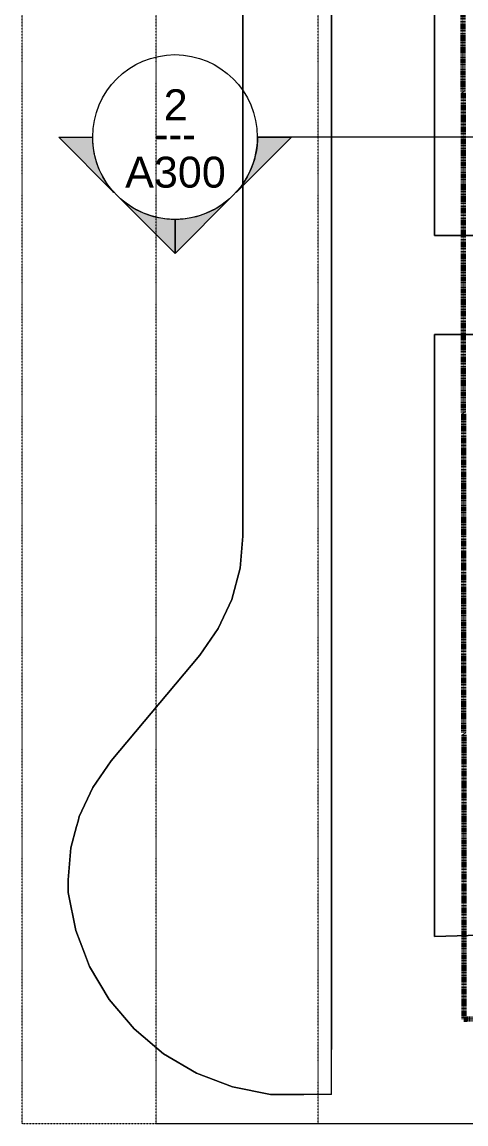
# Model space of a CAD drawing. Header units: inches. Extents: x -4830 to -242, y 9551 to 12925.
# Drawn here: x -4245 to -3986, y 9706 to 10348 of the extents above; entities that cross this region are included whole.
import ezdxf

# ---------------------------------------------------------------- set-up
doc = ezdxf.new("R2010")
doc.units = ezdxf.units.IN
doc.header["$MEASUREMENT"] = 0
doc.linetypes.add('Aligning Line 1_8_', pattern=[0.25, 0.125, -0.125])
doc.linetypes.add('Double Dash 3_8_', pattern=[1, 0.375, -0.125, 0.125, -0.125, 0.125, -0.125])
for name, color, linetype, lineweight in [('0-1', 7, 'Continuous', 5), ('C-PROP-LINE', 91, 'Double Dash 3_8_', 70), ('C-TOPO', 7, 'Continuous', 9), ('G-ANNO-SYMB', 111, 'Aligning Line 1_8_', 9), ('G-ANNO-SYMB-1', 147, 'Aligning Line 1_8_', 9), ('G-ANNO-SYMB-2', 111, 'Continuous', 9)]:
    doc.layers.add(name, color=color, linetype=linetype, lineweight=lineweight)
doc.styles.add('Arial', font='arial.ttf', dxfattribs={"height": 18})
doc.styles.add('Century Gothic', font='ufonts.com_century-gothic.ttf', dxfattribs={"height": 18})

# ---------------------------------------------------------------- blocks, each defined once
blk = doc.blocks.new('CTR  - Topography_rvt-1-FLOOR PLAN - 2ND FLOOR')
at = {"layer": 'C-TOPO'}
for p, q in [((-4115.91, 10532.64), (-4115.91, 10057.97)), ((-4115.91, 10057.97), (-4115.91, 10532.64)), ((-4064.23, 10077.57), (-4064.23, 10369.02)), ((-4064.23, 10369.02), (-4064.23, 10077.57)), ((-4004.23, 10371.92), (-4004.23, 10223.79)), ((-4004.23, 10223.79), (-4004.23, 10371.92)), ((-4004.23, 10223.79), (-3968.3, 10223.79)), ((-3968.3, 10223.79), (-4004.23, 10223.79)), ((-4000.18, 10166.19), (-4004.23, 10166.19)), ((-4004.23, 10166.19), (-4004.23, 10100.32)), ((-4004.23, 10100.32), (-4004.23, 10166.19)), ((-4004.23, 10166.19), (-4000.18, 10166.19)), ((-3975.18, 10166.19), (-4000.18, 10166.19)), ((-4000.18, 10166.19), (-3975.18, 10166.19)), ((-4004.23, 10100.32), (-4004.23, 10085.39)), ((-4004.23, 10085.39), (-4004.23, 10100.32)), ((-4004.23, 10085.39), (-4004.23, 9967.28)), ((-4004.23, 9967.28), (-4004.23, 10085.39)), ((-4064.23, 10022.25), (-4064.23, 10077.57)), ((-4064.23, 10077.57), (-4064.23, 10022.25)), ((-4115.91, 10057.97), (-4115.91, 10048.74)), ((-4115.91, 10048.74), (-4115.91, 10057.97)), ((-4115.91, 10048.74), (-4117.54, 10030.02)), ((-4117.54, 10030.02), (-4115.91, 10048.74)), ((-4117.54, 10030.02), (-4122.39, 10011.87)), ((-4122.39, 10011.87), (-4117.54, 10030.02)), ((-4064.23, 9940.65), (-4064.23, 10022.25)), ((-4064.23, 10022.25), (-4064.23, 9940.65)), ((-4122.39, 10011.87), (-4130.32, 9994.83)), ((-4130.32, 9994.83), (-4122.39, 10011.87)), ((-4130.32, 9994.83), (-4141.08, 9979.43)), ((-4141.08, 9979.43), (-4130.32, 9994.83)), ((-4141.08, 9979.43), (-4192.73, 9917.72)), ((-4192.73, 9917.72), (-4141.08, 9979.43)), ((-4004.23, 9967.28), (-4004.23, 9956.95)), ((-4004.23, 9956.95), (-4004.23, 9967.28)), ((-4004.23, 9956.95), (-4004.23, 9898.28)), ((-4004.23, 9898.28), (-4004.23, 9956.95)), ((-4064.23, 9893.89), (-4064.23, 9940.65)), ((-4064.23, 9940.65), (-4064.23, 9893.89)), ((-4192.73, 9917.72), (-4203.49, 9902.32)), ((-4203.49, 9902.32), (-4192.73, 9917.72)), ((-4203.49, 9902.32), (-4211.42, 9885.28)), ((-4211.42, 9885.28), (-4203.49, 9902.32)), ((-4064.23, 9885.96), (-4064.23, 9893.89)), ((-4064.23, 9893.89), (-4064.23, 9885.96)), ((-4004.23, 9898.28), (-4004.23, 9820.7)), ((-4004.23, 9820.7), (-4004.23, 9898.28)), ((-4212.11, 9882.68), (-4212.98, 9879.44)), ((-4212.98, 9879.44), (-4212.11, 9882.68)), ((-4211.42, 9885.28), (-4212.11, 9882.68)), ((-4212.11, 9882.68), (-4211.42, 9885.28)), ((-4064.23, 9834.64), (-4064.23, 9885.96)), ((-4064.23, 9885.96), (-4064.23, 9834.64)), ((-4212.98, 9879.44), (-4216.27, 9867.13)), ((-4216.27, 9867.13), (-4212.98, 9879.44)), ((-4216.27, 9867.13), (-4217.91, 9848.41)), ((-4217.91, 9848.41), (-4216.27, 9867.13)), ((-4217.91, 9848.41), (-4217.91, 9841.02)), ((-4217.91, 9841.02), (-4217.91, 9848.41)), ((-4217.91, 9841.02), (-4213.48, 9819.01)), ((-4213.48, 9819.01), (-4217.91, 9841.02)), ((-4064.23, 9778.88), (-4064.23, 9834.64)), ((-4064.23, 9834.64), (-4064.23, 9778.88)), ((-4213.48, 9819.01), (-4208.41, 9805.82)), ((-4208.41, 9805.82), (-4213.48, 9819.01)), ((-4004.23, 9820.7), (-4004.23, 9815.47)), ((-4004.23, 9815.47), (-4004.23, 9820.7)), ((-4004.23, 9815.47), (-3945.1, 9817.27)), ((-3945.1, 9817.27), (-4004.23, 9815.47)), ((-4208.41, 9805.82), (-4205.43, 9798.05)), ((-4205.43, 9798.05), (-4208.41, 9805.82)), ((-4205.43, 9798.05), (-4193.99, 9778.74)), ((-4193.99, 9778.74), (-4205.43, 9798.05)), ((-4193.99, 9778.74), (-4179.47, 9761.62)), ((-4179.47, 9761.62), (-4193.99, 9778.74)), ((-4064.23, 9749.57), (-4064.23, 9778.88)), ((-4064.23, 9778.88), (-4064.23, 9749.57)), ((-4179.47, 9761.62), (-4162.3, 9747.17)), ((-4162.3, 9747.17), (-4179.47, 9761.62)), ((-4162.3, 9747.17), (-4142.94, 9735.8)), ((-4142.94, 9735.8), (-4162.3, 9747.17)), ((-4064.23, 9723.49), (-4064.23, 9749.57)), ((-4064.23, 9723.49), (-4064.23, 9749.57)), ((-4142.94, 9735.8), (-4121.96, 9727.83)), ((-4121.96, 9727.83), (-4142.94, 9735.8)), ((-4121.96, 9727.83), (-4099.94, 9723.49)), ((-4099.94, 9723.49), (-4121.96, 9727.83)), ((-4099.94, 9723.49), (-4080.48, 9723.49)), ((-4080.48, 9723.49), (-4099.94, 9723.49)), ((-4064.23, 9723.49), (-4080.48, 9723.49)), ((-4064.23, 9723.49), (-4080.48, 9723.49))]:
    blk.add_line(p, q, dxfattribs=at)
blk = doc.blocks.new('CTR - 1st Phase - Common Walls_rvt-1-FLOOR PLAN - 2ND FLOOR')
at = {"layer": 'G-ANNO-SYMB-1'}
for p, q in [((-4244.79, 9706.24), (-4244.79, 12461.73)), ((-4166.61, 9706.24), (-4166.61, 12428.12)), ((-514.42, 9706.24), (-4244.79, 9706.24)), ((-1875.5, 9706.24), (-4166.61, 9706.24))]:
    blk.add_line(p, q, dxfattribs=at)
blk = doc.blocks.new('Family - ___-1878357-FLOOR PLAN - 2ND FLOOR')
at = {"layer": 'C-PROP-LINE'}
for p, q in [((-3989.61, 12268.69), (-3987.01, 9767.34)), ((-3987.01, 9767.34), (-599.29, 9868.76))]:
    blk.add_line(p, q, dxfattribs=at)
blk = doc.blocks.new('Section - Section Head - Filled-22785-FLOOR PLAN - 2ND FLOOR')
at = {"layer": 'G-ANNO-SYMB-2'}
h = blk.add_hatch(color=256, dxfattribs=at)
edge = h.paths.add_edge_path(flags=0)
edge.add_line((-0.4268, 0.1768), (-0.25, 0.3536))
edge.add_line((-0.25, 0.3536), (-0.25, 0.25))
edge.add_arc((-0.25, 0), 0.25, 90, 135)
h = blk.add_hatch(color=256, dxfattribs=at)
edge = h.paths.add_edge_path(flags=0)
edge.add_arc((-0.25, 0), 0.25, 45, 90)
edge.add_line((-0.25, 0.25), (-0.25, 0.3536))
edge.add_line((-0.25, 0.3536), (-0.0732, 0.1768))
h = blk.add_hatch(color=256, dxfattribs=at)
edge = h.paths.add_edge_path(flags=0)
edge.add_arc((-0.25, 0), 0.2503, 137.9216, 180)
edge.add_line((-0.5003, 0), (-0.6036, 0))
edge.add_line((-0.6036, 0), (-0.4358, 0.1678))
h = blk.add_hatch(color=256, dxfattribs=at)
edge = h.paths.add_edge_path(flags=0)
edge.add_line((-0.0642, 0.1678), (0.1036, 0))
edge.add_line((0.1036, 0), (0.0003, 0))
edge.add_arc((-0.25, 0), 0.2503, 0, 42.0784)
for p, q in [((-0.25, 0.3536), (-0.4268, 0.1768)), ((-0.25, 0.25), (-0.25, 0.3536)), ((-0.0732, 0.1768), (-0.25, 0.3536)), ((-0.25, 0.3536), (-0.25, 0.25)), ((-0.4358, 0.1678), (-0.6036, 0)), ((0.1036, 0), (-0.0642, 0.1678)), ((-0.6036, 0), (-0.5003, 0)), ((0.0003, 0), (0.1036, 0))]:
    blk.add_line(p, q, dxfattribs=at)
for centre, radius, start, end in [((-0.2503, 0), 0.25, 360, 180), ((-0.25, 0), 0.25, 90, 135), ((-0.25, 0), 0.25, 45, 90), ((-0.25, 0), 0.2503, 137.9216, 180), ((-0.25, 0), 0.2503, 0, 42.0784), ((-0.2503, 0), 0.25, 180, 360)]:
    blk.add_arc(centre, radius, start, end, dxfattribs=at)

msp = doc.modelspace()

# ---------------------------------------------------------------- linework, layer by layer
at = {"layer": 'G-ANNO-SYMB'}
for p, q in [((-4071.9645, 9706.2403), (-4071.9645, 12461.7313)), ((-1953.4105, 9706.2403), (-4071.9645, 9706.2403))]:
    msp.add_line(p, q, dxfattribs=at)
at = {"layer": 'G-ANNO-SYMB-2'}
msp.add_line((-357.4311, 10281.1926), (-4107.5071, 10281.1926), dxfattribs=at)

# ---------------------------------------------------------------- block references
at = {"layer": '0-1'}
for name in ['CTR  - Topography_rvt-1-FLOOR PLAN - 2ND FLOOR', 'CTR - 1st Phase - Common Walls_rvt-1-FLOOR PLAN - 2ND FLOOR']:
    msp.add_blockref(name, (0, 0), dxfattribs=at)
at = {"layer": 'C-PROP-LINE'}
msp.add_blockref('Family - ___-1878357-FLOOR PLAN - 2ND FLOOR', (0, 0), dxfattribs=at)
at = {"layer": 'G-ANNO-SYMB-2', "extrusion": (0, 0, -1), "xscale": 191.9999999999999, "yscale": 191.9999999999999, "zscale": 191.9999999999999, "rotation": 180}
msp.add_blockref('Section - Section Head - Filled-22785-FLOOR PLAN - 2ND FLOOR', (4107.5071, 10281.1926), dxfattribs=at)

# ---------------------------------------------------------------- texts
at = {"layer": 'G-ANNO-SYMB-2', "char_height": 18, "attachment_point": 1}
for s, insert, width, style in [('2', (-4162.149, 10309.0099), 16.968, 'Arial'), ('---', (-4167.4516, 10291.9965), 30.906, 'Century Gothic'), ('A300', (-4184.6372, 10269.7374), 71.508, 'Arial')]:
    msp.add_mtext(s, dxfattribs=dict(at, insert=insert, width=width, style=style))

doc.saveas('drawing.dxf')
